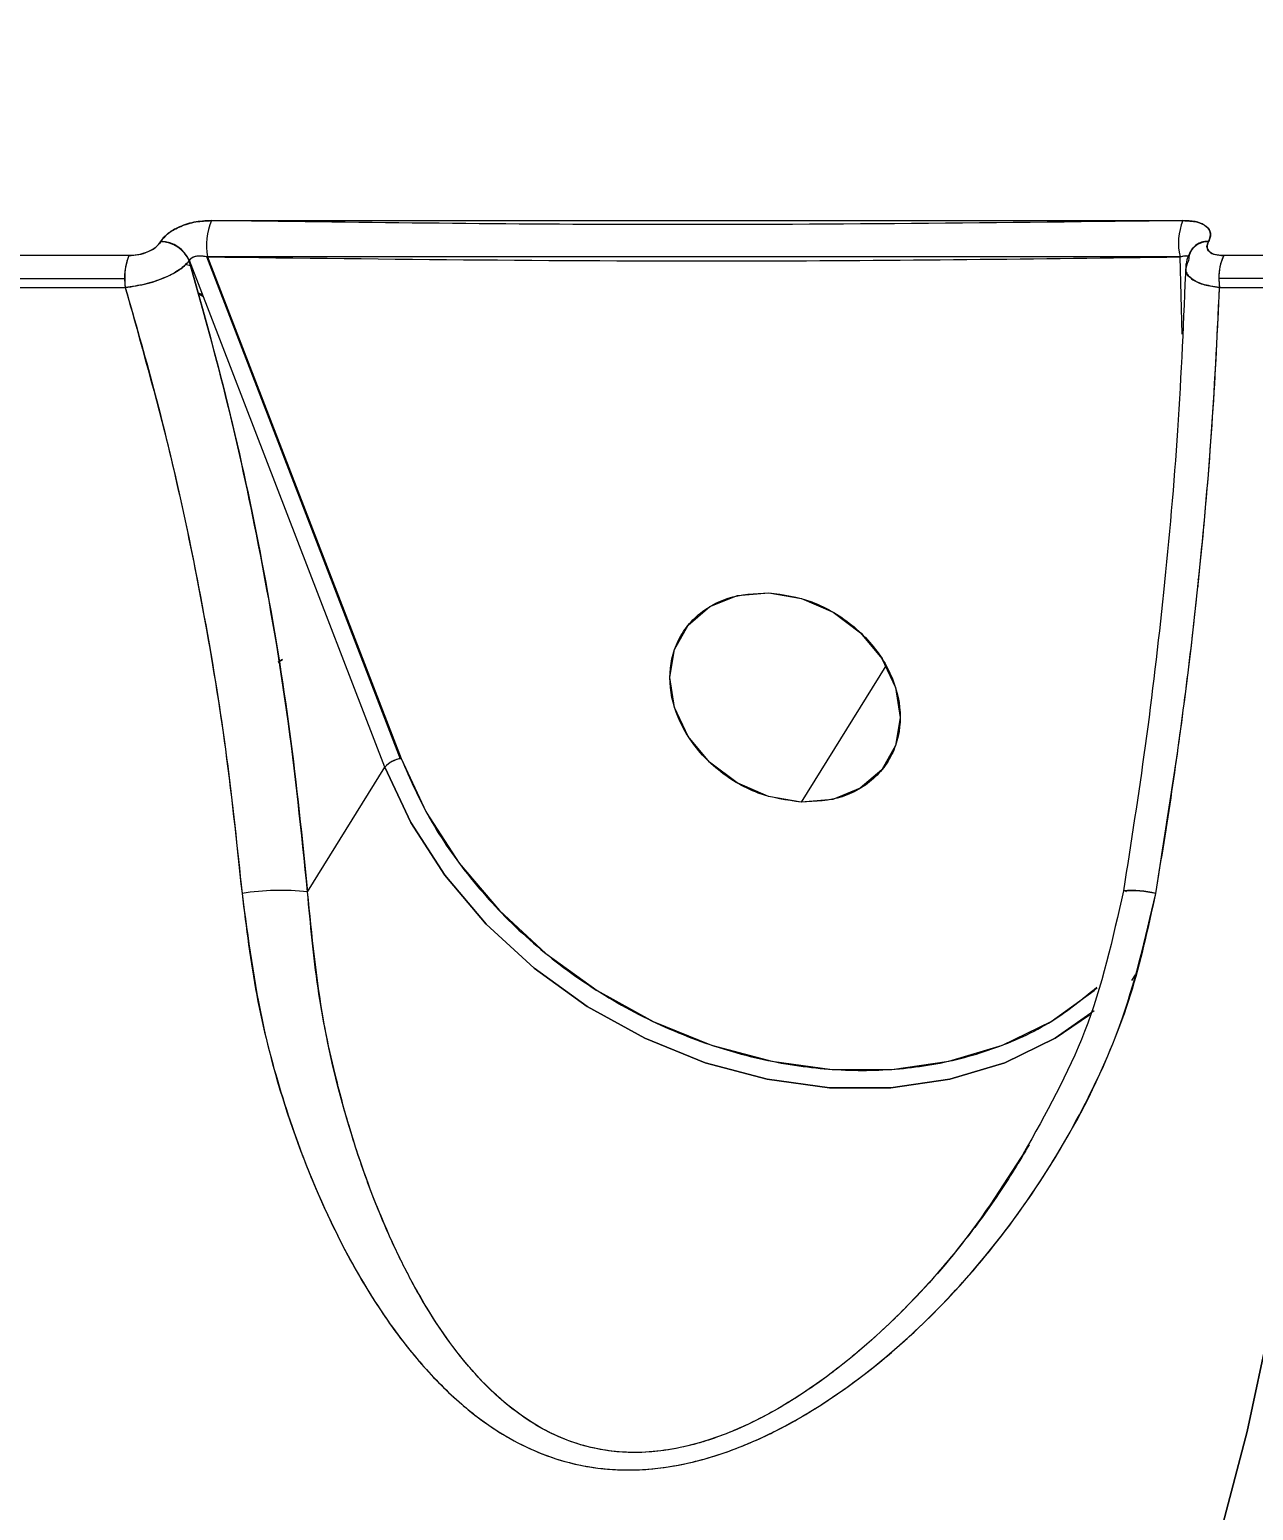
# Model space of a CAD drawing. Header units: millimetres. Extents: x -8045 to 6871, y -5915 to 5473.
# Drawn here: x -3866.3 to -3820.9, y -1078 to -1022.9 of the extents above; entities that cross this region are included whole.
import ezdxf

# ---------------------------------------------------------------- set-up
doc = ezdxf.new("R2010")
doc.units = ezdxf.units.MM
for name, color, linetype in [('DIKOM_ОБЪЕКТ', 7, 'Continuous'), ('DIKOM_РАЗМЕР_ЗОНА', 7, 'Continuous'), ('DIKOM_РАЗМЕР_ОБЪЕКТА', 7, 'Continuous')]:
    doc.layers.add(name, color=color, linetype=linetype)
doc.styles.add('style1', font='arial.ttf', dxfattribs={"width": 0.8})
doc.dimstyles.new('1-50', dxfattribs={"dimtxt": 300, "dimasz": 200, "dimexe": 100, "dimexo": 0, "dimgap": 100, "dimtad": 1, "dimtxsty": 'style1', "dimcen": 200, "dimclrd": 7, "dimclre": 7, "dimclrt": 7, "dimadec": 1, "dimazin": 2, "dimtfac": 1, "dimtmove": 0, "dimatfit": 2, "dimfxl": 0, "dimlwd": 25, "dimlwe": 18, "dimarcsym": 0})

# ---------------------------------------------------------------- blocks, each defined once
blk = doc.blocks.new('*D9')
at = {"layer": 'Defpoints', "color": 0, "linetype": 'Continuous', "transparency": 16777216}
for p in [(5663.543, -234.645), (-5019.6, -1388.727), (5663.543, -4701.469)]:
    blk.add_point(p, dxfattribs=at)
at = {"layer": 'DIKOM_РАЗМЕР_ОБЪЕКТА', "color": 7, "linetype": 'Continuous', "lineweight": 18, "transparency": 16777216}
for p, q in [((5663.543, -234.645), (5663.543, -4801.469)), ((-5019.6, -1388.727), (-5019.6, -4801.469))]:
    blk.add_line(p, q, dxfattribs=at)
at = {"layer": 'DIKOM_РАЗМЕР_ОБЪЕКТА', "color": 7, "linetype": 'Continuous', "lineweight": 25, "transparency": 16777216}
blk.add_line((-4819.6, -4701.469), (5463.543, -4701.469), dxfattribs=at)
at = {"layer": 'DIKOM_РАЗМЕР_ОБЪЕКТА', "color": 7, "linetype": 'Continuous', "transparency": 16777216}
for points in [[(-4819.6, -4668.136), (-4819.6, -4734.803), (-5019.6, -4701.469)], [(5463.543, -4668.136), (5463.543, -4734.803), (5663.543, -4701.469)]]:
    blk.add_solid(points, dxfattribs=at)
at = {"layer": 'DIKOM_РАЗМЕР_ОБЪЕКТА', "color": 7, "linetype": 'Continuous', "lineweight": 15, "transparency": 16777216, "insert": (-74.375, -4448.297), "char_height": 300, "attachment_point": 5, "style": 'style1'}
blk.add_mtext('10700', dxfattribs=at)
blk = doc.blocks.new('*D10')
at = {"layer": 'Defpoints', "color": 0, "linetype": 'Continuous', "transparency": 16777216}
for p in [(-1653.813, 3474.95), (-5616.456, -3083.398), (491.015, -3083.398)]:
    blk.add_point(p, dxfattribs=at)
at = {"layer": 'DIKOM_РАЗМЕР_ОБЪЕКТА', "color": 7, "linetype": 'Continuous', "lineweight": 18, "transparency": 16777216}
for p, q in [((-1653.813, 3474.95), (-5716.456, 3474.95)), ((491.015, -3083.398), (-5716.456, -3083.398))]:
    blk.add_line(p, q, dxfattribs=at)
at = {"layer": 'DIKOM_РАЗМЕР_ОБЪЕКТА', "color": 7, "linetype": 'Continuous', "lineweight": 25, "transparency": 16777216}
blk.add_line((-5616.456, 3274.95), (-5616.456, -2883.398), dxfattribs=at)
at = {"layer": 'DIKOM_РАЗМЕР_ОБЪЕКТА', "color": 7, "linetype": 'Continuous', "transparency": 16777216}
for points in [[(-5649.79, 3274.95), (-5583.123, 3274.95), (-5616.456, 3474.95)], [(-5649.79, -2883.398), (-5583.123, -2883.398), (-5616.456, -3083.398)]]:
    blk.add_solid(points, dxfattribs=at)
at = {"layer": 'DIKOM_РАЗМЕР_ОБЪЕКТА', "color": 7, "linetype": 'Continuous', "lineweight": 15, "transparency": 16777216, "insert": (-5869.628, -1326.858), "char_height": 300, "attachment_point": 5, "rotation": 90, "style": 'style1'}
blk.add_mtext('6550', dxfattribs=at)
blk = doc.blocks.new('*D11')
at = {"layer": 'Defpoints', "color": 0, "transparency": 16777216}
for p in [(6870.851, -184.645), (-7019.6, -1388.727), (-7019.6, -5814.648)]:
    blk.add_point(p, dxfattribs=at)
at = {"layer": 'DIKOM_РАЗМЕР_ЗОНА', "color": 7, "lineweight": 18, "transparency": 16777216}
for p, q in [((6870.851, -184.645), (6870.851, -5914.648)), ((-7019.6, -1388.727), (-7019.6, -5914.648))]:
    blk.add_line(p, q, dxfattribs=at)
at = {"layer": 'DIKOM_РАЗМЕР_ЗОНА', "color": 7, "lineweight": 25, "transparency": 16777216}
blk.add_line((6670.851, -5814.648), (-6819.6, -5814.648), dxfattribs=at)
at = {"layer": 'DIKOM_РАЗМЕР_ЗОНА', "color": 7, "transparency": 16777216}
for points in [[(-6819.6, -5781.314), (-6819.6, -5847.981), (-7019.6, -5814.648)], [(6670.851, -5781.314), (6670.851, -5847.981), (6870.851, -5814.648)]]:
    blk.add_solid(points, dxfattribs=at)
at = {"layer": 'DIKOM_РАЗМЕР_ЗОНА', "color": 7, "transparency": 16777216, "insert": (-74.375, -5561.374), "char_height": 300, "attachment_point": 5, "style": 'style1'}
blk.add_mtext('13900', dxfattribs=at)
blk = doc.blocks.new('*D12')
at = {"layer": 'Defpoints', "color": 0, "transparency": 16777216}
for p in [(-2189.606, 5472.652), (-7595.212, -5084.969), (-495.584, -5084.969)]:
    blk.add_point(p, dxfattribs=at)
at = {"layer": 'DIKOM_РАЗМЕР_ЗОНА', "color": 7, "lineweight": 18, "transparency": 16777216}
for p, q in [((-2189.606, 5472.652), (-7695.212, 5472.652)), ((-495.584, -5084.969), (-7695.212, -5084.969))]:
    blk.add_line(p, q, dxfattribs=at)
at = {"layer": 'DIKOM_РАЗМЕР_ЗОНА', "color": 7, "lineweight": 25, "transparency": 16777216}
blk.add_line((-7595.212, 5272.652), (-7595.212, -4884.969), dxfattribs=at)
at = {"layer": 'DIKOM_РАЗМЕР_ЗОНА', "color": 7, "transparency": 16777216}
for points in [[(-7628.545, 5272.652), (-7561.879, 5272.652), (-7595.212, 5472.652)], [(-7628.545, -4884.969), (-7561.879, -4884.969), (-7595.212, -5084.969)]]:
    blk.add_solid(points, dxfattribs=at)
at = {"layer": 'DIKOM_РАЗМЕР_ЗОНА', "color": 7, "transparency": 16777216, "insert": (-7848.384, -1452.593), "char_height": 300, "attachment_point": 5, "rotation": 90, "style": 'style1'}
blk.add_mtext('10550', dxfattribs=at)

msp = doc.modelspace()

# ---------------------------------------------------------------- linework, layer by layer
at = {"layer": 'DIKOM_ОБЪЕКТ', "color": 7, "linetype": 'Continuous', "lineweight": 15}
for p, q in [((-3859.589, -1030.026), (-3823.482, -1030.026)), ((-3861.465, -1030.8), (-3861.473, -1030.815)), ((-3861.473, -1030.815), (-3861.465, -1030.8)), ((-3823.21, -1031.24), (-3823.193, -1031.157)), ((-3823.186, -1031.145), (-3823.194, -1031.159)), ((-3822.538, -1030.815), (-3822.53, -1030.8)), ((-3822.53, -1030.8), (-3822.538, -1030.815)), ((-3862.658, -1031.328), (-3925.187, -1031.328)), ((-3860.316, -1031.723), (-3860.558, -1031.659)), ((-3860.401, -1031.505), (-3860.409, -1031.519)), ((-3853.136, -1050.336), (-3860.401, -1031.505)), ((-3859.773, -1031.361), (-3852.573, -1050.022)), ((-3859.773, -1031.361), (-3859.726, -1031.374)), ((-3859.726, -1031.374), (-3852.535, -1050.015)), ((-3823.586, -1031.374), (-3859.726, -1031.374)), ((-3823.505, -1034.247), (-3823.586, -1031.374)), ((-3819.288, -1031.328), (-3821.961, -1031.328)), ((-3925.285, -1032.173), (-3862.808, -1032.173)), ((-3819.474, -1032.173), (-3822.145, -1032.173)), ((-3925.273, -1032.511), (-3862.789, -1032.511)), ((-3860.09, -1032.701), (-3859.907, -1032.785)), ((-3859.879, -1032.856), (-3860.078, -1032.746)), ((-3822.122, -1032.511), (-3819.45, -1032.511)), ((-3822.934, -1043.527), (-3822.931, -1043.64)), ((-3822.91, -1043.412), (-3822.912, -1043.339)), ((-3856.95, -1046.333), (-3857.1, -1046.434)), ((-3857.1, -1046.434), (-3856.95, -1046.333)), ((-3834.521, -1046.575), (-3837.665, -1051.64)), ((-3856.013, -1054.972), (-3853.136, -1050.336)), ((-3824.092, -1052.509), (-3824.116, -1052.548)), ((-3825.585, -1054.914), (-3825.621, -1054.972)), ((-3825.376, -1058.264), (-3825.244, -1058.051)), ((-3829.414, -1064.702), (-3829.592, -1065.056)), ((-3829.592, -1065.056), (-3829.591, -1065.055))]:
    msp.add_line(p, q, dxfattribs=at)
at = {"layer": 'DIKOM_ОБЪЕКТ', "color": 7, "linetype": 'Continuous', "lineweight": 15, "flags": 128}
for points in [[(-3819.45, -1032.511), (-3818.93, -1036.724), (-3818.559, -1041.037), (-3818.342, -1045.414), (-3818.279, -1049.823), (-3818.372, -1054.228), (-3818.619, -1058.596), (-3819.018, -1062.892), (-3819.567, -1067.083), (-3820.262, -1071.137), (-3821.096, -1075.021), (-3822.063, -1078.706), (-3823.156, -1082.162), (-3824.367, -1085.364), (-3825.685, -1088.285)], [(-3825.685, -1088.285), (-3824.367, -1085.364), (-3823.156, -1082.162), (-3822.063, -1078.706), (-3821.096, -1075.021), (-3820.262, -1071.137), (-3819.567, -1067.083), (-3819.018, -1062.892), (-3818.619, -1058.596), (-3818.372, -1054.228), (-3818.279, -1049.823), (-3818.342, -1045.414), (-3818.559, -1041.037), (-3818.93, -1036.724), (-3819.45, -1032.511)], [(-3837.665, -1051.64), (-3838.883, -1051.429), (-3840.05, -1050.92), (-3841.074, -1050.155), (-3841.87, -1049.194), (-3842.374, -1048.116), (-3842.546, -1047.008), (-3842.371, -1045.96), (-3841.864, -1045.056), (-3841.065, -1044.371), (-3840.04, -1043.959), (-3838.872, -1043.855)], [(-3838.872, -1043.855), (-3837.654, -1044.065), (-3836.486, -1044.574), (-3835.463, -1045.34), (-3834.667, -1046.301), (-3834.162, -1047.379), (-3833.99, -1048.487), (-3834.165, -1049.535), (-3834.673, -1050.438), (-3835.471, -1051.123), (-3836.496, -1051.535), (-3837.665, -1051.64)], [(-3826.776, -1059.396), (-3828.226, -1060.411), (-3830.095, -1061.319), (-3832.147, -1061.936), (-3834.336, -1062.247), (-3836.614, -1062.247), (-3838.932, -1061.936), (-3841.239, -1061.319), (-3843.484, -1060.411), (-3845.619, -1059.231), (-3847.596, -1057.806), (-3849.372, -1056.166), (-3850.909, -1054.347), (-3852.173, -1052.39), (-3853.136, -1050.336)], [(-3853.136, -1050.336), (-3852.173, -1052.39), (-3850.909, -1054.347), (-3849.372, -1056.166), (-3847.596, -1057.806), (-3845.619, -1059.231), (-3843.484, -1060.411), (-3841.239, -1061.319), (-3838.932, -1061.936), (-3836.614, -1062.247), (-3834.336, -1062.247), (-3832.147, -1061.936), (-3830.095, -1061.319), (-3828.226, -1060.411), (-3826.96, -1059.544)], [(-3852.535, -1050.015), (-3851.601, -1052.007), (-3850.375, -1053.905), (-3848.885, -1055.669), (-3847.163, -1057.259), (-3845.245, -1058.641), (-3843.175, -1059.785), (-3840.998, -1060.665), (-3838.761, -1061.263), (-3836.514, -1061.566), (-3834.305, -1061.566), (-3832.182, -1061.263), (-3830.193, -1060.665), (-3828.38, -1059.785), (-3826.783, -1058.641), (-3826.665, -1058.538)]]:
    msp.add_lwpolyline(points, dxfattribs=at)
at = {"layer": 'DIKOM_ОБЪЕКТ', "color": 7, "linetype": 'Continuous', "lineweight": 15}
for centre, radius, start, end in [((-3857.513, -1030.918), 2.259, 156.7345, 191.6311), ((-3821.497, -1030.856), 2.152, 157.2942, 193.9064), ((-3861.498, -1032.009), 1.194, 24.2154, 88.7963), ((-3861.49, -1031.995), 1.195, 24.2284, 88.7789), ((-3822.579, -1031.491), 0.692, 85.9129, 181.1631), ((-3822.578, -1031.496), 0.697, 86.0376, 170.6945), ((-3822.57, -1031.545), 0.731, 87.5121, 153.8928), ((-3822.567, -1031.556), 0.742, 87.766, 147.6729), ((-3860.46, -1032.17), 2.353, 159.0418, 188.3267), ((-3860.785, -1032.096), 2.024, 157.7117, 182.1884), ((-3822.626, -1031.483), 0.654, 153.2181, 173.5674), ((-3820.19, -1032.17), 1.961, 154.5729, 189.9965), ((-3820.437, -1032.101), 1.709, 153.1063, 182.4051), ((-3859.867, -1032.178), 2.941, 179.8939, 186.4892), ((-3819.727, -1032.177), 2.418, 179.9024, 187.9311), ((-3852.417, -1050.959), 0.951, 97.1148, 139.0821), ((-3852.427, -1050.945), 0.934, 98.9801, 139.3474), ((-3852.392, -1050.921), 0.917, 98.9919, 101.4299), ((-3857.019, -1063.854), 8.939, 83.5377, 99.2018), ((-3825.411, -1058.728), 3.81, 76.0309, 94.2348), ((-3825.556, -1060.407), 5.481, 78.7996, 91.4246)]:
    msp.add_arc(centre, radius, start, end, dxfattribs=at)
for points, knots in [([(-3747.321, -1022.929), (-3750.358, -1026.465), (-3756.421, -1033.523), (-3765.142, -1045.165), (-3773.547, -1057.511), (-3781.607, -1070.614), (-3789.328, -1084.455), (-3796.568, -1098.759), (-3803.344, -1113.479), (-3809.65, -1128.52), (-3815.586, -1144.096), (-3821.125, -1160.125), (-3826.368, -1176.915), (-3831.292, -1194.497), (-3835.863, -1212.902), (-3839.984, -1231.791), (-3843.633, -1251.095), (-3846.788, -1270.711), (-3849.387, -1290.155), (-3851.463, -1309.374), (-3853.049, -1328.359), (-3854.189, -1347.492), (-3854.878, -1366.774), (-3855.113, -1386.548), (-3854.858, -1406.71), (-3854.084, -1427.149), (-3852.803, -1447.42), (-3851.02, -1467.525), (-3848.732, -1487.464), (-3845.992, -1506.855), (-3842.833, -1525.658), (-3839.3, -1543.792), (-3835.354, -1561.535), (-3831.008, -1578.847), (-3826.168, -1596.073), (-3820.808, -1613.186), (-3814.894, -1630.147), (-3808.537, -1646.583), (-3801.772, -1662.402), (-3794.635, -1677.519), (-3787.299, -1691.617), (-3779.789, -1704.746), (-3772.126, -1716.959), (-3764.156, -1728.498), (-3755.907, -1739.408), (-3750.186, -1746.056), (-3747.321, -1749.386)], [0, 0, 0, 0, 0.023501, 0.046912, 0.070204, 0.093435, 0.116659, 0.13993, 0.161967, 0.184126, 0.206209, 0.228181, 0.250091, 0.273311, 0.296569, 0.319918, 0.343409, 0.366839, 0.390144, 0.412053, 0.433946, 0.455871, 0.477873, 0.5, 0.523463, 0.546789, 0.570034, 0.593254, 0.616504, 0.639839, 0.661969, 0.684093, 0.706092, 0.728016, 0.749909, 0.773148, 0.796461, 0.819904, 0.843385, 0.866725, 0.889978, 0.911871, 0.933782, 0.955756, 0.977842, 1, 1, 1, 1]), ([(-3855.031, -1386.157), (-3854.985, -1379.601), (-3854.893, -1366.376), (-3854.138, -1346.415), (-3853.048, -1328.552), (-3851.75, -1312.852), (-3850.736, -1302.711), (-3849.976, -1295.864), (-3849.565, -1292.316), (-3849.138, -1288.766), (-3848.693, -1285.213), (-3848.232, -1281.659), (-3847.334, -1274.994), (-3845.884, -1265.056), (-3843.697, -1251.736), (-3841.165, -1237.952), (-3838.381, -1224.349), (-3835.364, -1210.984), (-3832.272, -1198.46), (-3829.975, -1189.888), (-3828.68, -1185.257), (-3828.354, -1184.1), (-3828.025, -1182.942), (-3827.694, -1181.782), (-3827.36, -1180.621), (-3827.023, -1179.459), (-3826.683, -1178.295), (-3826.169, -1176.551), (-3825.387, -1173.929), (-3824.233, -1170.141), (-3822.768, -1165.46), (-3820.974, -1159.907), (-3818.827, -1153.503), (-3816.306, -1146.294), (-3813.383, -1138.322), (-3810.367, -1130.509), (-3807.32, -1122.983), (-3804.305, -1115.858), (-3801.841, -1110.294), (-3800.036, -1106.344), (-3798.987, -1104.079), (-3797.912, -1101.792), (-3796.81, -1099.484), (-3795.682, -1097.156), (-3794.526, -1094.809), (-3793.344, -1092.443), (-3790.395, -1086.637), (-3785.661, -1077.773), (-3779.06, -1066.404), (-3772.506, -1055.994), (-3766.036, -1046.494), (-3759.68, -1037.867), (-3753.48, -1030.023), (-3749.34, -1025.254), (-3747.321, -1022.929)], [0, 0, 0, 0, 0.044823, 0.090408, 0.136755, 0.167763, 0.199103, 0.207367, 0.215653, 0.223961, 0.232293, 0.240647, 0.249025, 0.279393, 0.311249, 0.344592, 0.379422, 0.411304, 0.444337, 0.474359, 0.477356, 0.480362, 0.483376, 0.486398, 0.48943, 0.49247, 0.495518, 0.498575, 0.506202, 0.516233, 0.52867, 0.543639, 0.561052, 0.580908, 0.603208, 0.627951, 0.647649, 0.668662, 0.690988, 0.697817, 0.70476, 0.711817, 0.718988, 0.726273, 0.733673, 0.741186, 0.748814, 0.789423, 0.828457, 0.865916, 0.9018, 0.936109, 0.968842, 1, 1, 1, 1]), ([(-3859.589, -1030.026), (-3859.805, -1030.037), (-3860.237, -1030.059), (-3860.827, -1030.263), (-3861.258, -1030.522), (-3861.396, -1030.708), (-3861.465, -1030.8)], [0, 0, 0, 0, 0.279489, 0.558982, 0.779297, 1, 1, 1, 1]), ([(-3861.465, -1030.8), (-3861.43, -1030.748), (-3861.361, -1030.642), (-3861.133, -1030.442), (-3860.744, -1030.226), (-3860.165, -1030.052), (-3859.781, -1030.034), (-3859.589, -1030.026)], [0, 0, 0, 0, 0.125715, 0.251495, 0.500818, 0.750283, 1, 1, 1, 1]), ([(-3823.482, -1030.026), (-3830.205, -1030.107), (-3842.211, -1030.253), (-3854.279, -1030.095), (-3859.589, -1030.026)], [0, 0, 0, 0, 0.559997, 1, 1, 1, 1]), ([(-3822.53, -1030.8), (-3822.488, -1030.683), (-3822.405, -1030.447), (-3822.635, -1030.191), (-3823.012, -1030.045), (-3823.325, -1030.032), (-3823.482, -1030.026)], [0, 0, 0, 0, 0.279775, 0.559644, 0.77977, 1, 1, 1, 1]), ([(-3823.482, -1030.026), (-3823.305, -1030.034), (-3822.951, -1030.052), (-3822.585, -1030.226), (-3822.449, -1030.442), (-3822.454, -1030.642), (-3822.505, -1030.748), (-3822.53, -1030.8)], [0, 0, 0, 0, 0.249715, 0.499187, 0.748527, 0.874231, 1, 1, 1, 1]), ([(-3861.473, -1030.815), (-3861.531, -1030.89), (-3861.647, -1031.041), (-3861.979, -1031.211), (-3862.333, -1031.311), (-3862.55, -1031.322), (-3862.658, -1031.328)], [0, 0, 0, 0, 0.279801, 0.55979, 0.779819, 1, 1, 1, 1]), ([(-3862.658, -1031.328), (-3862.534, -1031.32), (-3862.287, -1031.305), (-3861.923, -1031.187), (-3861.624, -1031.017), (-3861.523, -1030.882), (-3861.473, -1030.815)], [0, 0, 0, 0, 0.250061, 0.499952, 0.749665, 1, 1, 1, 1]), ([(-3823.201, -1031.171), (-3823.252, -1031.277), (-3823.356, -1031.489), (-3823.372, -1031.705), (-3823.38, -1031.813)], [0, 0, 0, 0, 0.497109, 1, 1, 1, 1]), ([(-3821.961, -1031.328), (-3822.086, -1031.319), (-3822.335, -1031.3), (-3822.543, -1031.163), (-3822.612, -1030.993), (-3822.563, -1030.874), (-3822.538, -1030.815)], [0, 0, 0, 0, 0.27885, 0.558628, 0.779307, 1, 1, 1, 1]), ([(-3822.538, -1030.815), (-3822.565, -1030.882), (-3822.617, -1031.017), (-3822.519, -1031.187), (-3822.296, -1031.305), (-3822.073, -1031.32), (-3821.961, -1031.328)], [0, 0, 0, 0, 0.250292, 0.499807, 0.749541, 1, 1, 1, 1]), ([(-3860.409, -1031.519), (-3860.517, -1031.632), (-3860.734, -1031.859), (-3861.34, -1032.169), (-3862.061, -1032.411), (-3862.546, -1032.477), (-3862.789, -1032.511)], [0, 0, 0, 0, 0.25022, 0.500096, 0.750028, 1, 1, 1, 1]), ([(-3862.789, -1032.511), (-3862.516, -1032.472), (-3861.969, -1032.394), (-3861.229, -1032.121), (-3860.685, -1031.816), (-3860.501, -1031.618), (-3860.409, -1031.519)], [0, 0, 0, 0, 0.279572, 0.561049, 0.781338, 1, 1, 1, 1]), ([(-3860.409, -1031.519), (-3859.882, -1033.415), (-3858.831, -1037.197), (-3857.6, -1043.079), (-3856.615, -1049.026), (-3856.214, -1052.986), (-3856.013, -1054.972)], [0, 0, 0, 0, 0.251538, 0.50161, 0.750017, 1, 1, 1, 1]), ([(-3856.013, -1054.972), (-3856.243, -1052.745), (-3856.7, -1048.301), (-3857.785, -1042.111), (-3859.016, -1036.495), (-3859.945, -1033.176), (-3860.409, -1031.519)], [0, 0, 0, 0, 0.280232, 0.558985, 0.779883, 1, 1, 1, 1]), ([(-3860.401, -1031.505), (-3860.39, -1031.486), (-3860.369, -1031.45), (-3860.313, -1031.404), (-3860.241, -1031.367), (-3860.133, -1031.336), (-3859.972, -1031.323), (-3859.844, -1031.347), (-3859.773, -1031.361)], [0, 0, 0, 0, 0.121305, 0.244321, 0.370563, 0.500952, 0.724229, 1, 1, 1, 1]), ([(-3860.401, -1031.505), (-3860.372, -1031.466), (-3860.315, -1031.387), (-3860.137, -1031.333), (-3859.95, -1031.325), (-3859.832, -1031.349), (-3859.773, -1031.361)], [0, 0, 0, 0, 0.267077, 0.541102, 0.766625, 1, 1, 1, 1]), ([(-3859.773, -1031.361), (-3859.764, -1031.363), (-3859.748, -1031.367), (-3859.733, -1031.372), (-3859.726, -1031.374)], [0, 0, 0, 0, 0.558904, 1, 1, 1, 1]), ([(-3859.726, -1031.374), (-3852.963, -1031.455), (-3840.886, -1031.601), (-3828.872, -1031.443), (-3823.586, -1031.374)], [0, 0, 0, 0, 0.559997, 1, 1, 1, 1]), ([(-3823.374, -1031.624), (-3823.459, -1033.675), (-3823.625, -1037.659), (-3824.162, -1043.698), (-3824.835, -1049.438), (-3825.412, -1053.135), (-3825.692, -1054.928)], [0, 0, 0, 0, 0.273783, 0.531827, 0.772911, 1, 1, 1, 1]), ([(-3823.586, -1031.374), (-3823.522, -1031.355), (-3823.397, -1031.32), (-3823.285, -1031.332), (-3823.269, -1031.371), (-3823.264, -1031.382)], [0, 0, 0, 0, 0.43389, 0.847539, 1, 1, 1, 1]), ([(-3823.586, -1031.374), (-3823.524, -1031.356), (-3823.413, -1031.324), (-3823.315, -1031.333), (-3823.271, -1031.354), (-3823.264, -1031.37), (-3823.263, -1031.373)], [0, 0, 0, 0, 0.424017, 0.755381, 0.954054, 1, 1, 1, 1]), ([(-3823.279, -1031.519), (-3823.335, -1031.646), (-3823.445, -1031.9), (-3823.176, -1032.214), (-3822.714, -1032.427), (-3822.319, -1032.483), (-3822.122, -1032.511)], [0, 0, 0, 0, 0.278482, 0.559252, 0.780404, 1, 1, 1, 1]), ([(-3822.122, -1032.511), (-3822.346, -1032.478), (-3822.796, -1032.411), (-3823.218, -1032.168), (-3823.411, -1031.953), (-3823.369, -1031.827), (-3823.365, -1031.814)], [0, 0, 0, 0, 0.320871, 0.641314, 0.961611, 1, 1, 1, 1]), ([(-3862.789, -1032.511), (-3862.429, -1033.757), (-3861.721, -1036.209), (-3860.819, -1039.937), (-3859.91, -1044.283), (-3859.053, -1049.323), (-3858.651, -1053.124), (-3858.449, -1055.03)], [0, 0, 0, 0, 0.172902, 0.340159, 0.501778, 0.750181, 1, 1, 1, 1]), ([(-3862.789, -1032.511), (-3862.215, -1034.544), (-3861.069, -1038.608), (-3859.859, -1044.505), (-3858.973, -1049.997), (-3858.624, -1053.349), (-3858.449, -1055.03)], [0, 0, 0, 0, 0.280561, 0.560541, 0.779521, 1, 1, 1, 1]), ([(-3824.491, -1055.03), (-3824.285, -1053.766), (-3823.878, -1051.266), (-3823.368, -1047.531), (-3822.859, -1043.176), (-3822.392, -1038.109), (-3822.213, -1034.405), (-3822.122, -1032.511)], [0, 0, 0, 0, 0.165896, 0.328139, 0.488479, 0.738489, 1, 1, 1, 1]), ([(-3824.491, -1055.03), (-3824.152, -1052.891), (-3823.474, -1048.625), (-3822.803, -1042.682), (-3822.345, -1037.289), (-3822.196, -1034.102), (-3822.122, -1032.511)], [0, 0, 0, 0, 0.280179, 0.558918, 0.779829, 1, 1, 1, 1]), ([(-3837.665, -1051.64), (-3838.206, -1051.564), (-3839.038, -1051.448), (-3840.099, -1050.919), (-3840.855, -1050.387), (-3841.501, -1049.738), (-3842.153, -1048.81), (-3842.606, -1047.555), (-3842.539, -1046.324), (-3842.168, -1045.44), (-3841.714, -1044.841), (-3841.114, -1044.368), (-3840.203, -1043.927), (-3839.396, -1043.883), (-3838.872, -1043.855)], [0, 0, 0, 0, 0.119725, 0.184186, 0.250005, 0.315815, 0.380269, 0.499999, 0.619725, 0.684178, 0.750001, 0.815815, 0.880269, 1, 1, 1, 1]), ([(-3838.872, -1043.855), (-3838.331, -1043.93), (-3837.499, -1044.046), (-3836.438, -1044.575), (-3835.682, -1045.108), (-3835.035, -1045.756), (-3834.383, -1046.685), (-3833.931, -1047.939), (-3833.998, -1049.171), (-3834.369, -1050.054), (-3834.823, -1050.653), (-3835.422, -1051.126), (-3836.333, -1051.568), (-3837.14, -1051.611), (-3837.665, -1051.64)], [0, 0, 0, 0, 0.119727, 0.184172, 0.249991, 0.315813, 0.380268, 0.499993, 0.619724, 0.684177, 0.75, 0.815814, 0.880268, 1, 1, 1, 1]), ([(-3852.535, -1050.015), (-3852.205, -1050.767), (-3851.528, -1052.305), (-3849.993, -1054.506), (-3848.069, -1056.57), (-3845.782, -1058.376), (-3843.248, -1059.829), (-3840.593, -1060.868), (-3837.951, -1061.473), (-3835.389, -1061.667), (-3832.905, -1061.474), (-3830.52, -1060.863), (-3828.37, -1059.898), (-3827.221, -1058.955), (-3826.684, -1058.513)], [0, 0, 0, 0, 0.079739, 0.163282, 0.249567, 0.337292, 0.425019, 0.5113, 0.594841, 0.674583, 0.754322, 0.837864, 0.924148, 1, 1, 1, 1]), ([(-3858.449, -1055.03), (-3858.292, -1056.301), (-3857.979, -1058.843), (-3857.051, -1062.437), (-3855.851, -1065.806), (-3854.52, -1068.573), (-3853.15, -1070.801), (-3851.82, -1072.538), (-3850.418, -1073.955), (-3848.99, -1075.032), (-3847.521, -1075.816), (-3845.91, -1076.329), (-3844.135, -1076.512), (-3842.278, -1076.337), (-3840.439, -1075.831), (-3838.633, -1075.05), (-3836.371, -1073.75), (-3833.771, -1071.725), (-3831.068, -1068.922), (-3828.738, -1065.806), (-3826.824, -1062.429), (-3825.315, -1058.832), (-3824.766, -1056.299), (-3824.491, -1055.03)], [0, 0, 0, 0, 0.062537, 0.125142, 0.187207, 0.249282, 0.291486, 0.333516, 0.37421, 0.406805, 0.436889, 0.469011, 0.499681, 0.530383, 0.562519, 0.592608, 0.625212, 0.687845, 0.750459, 0.812681, 0.875309, 0.937553, 1, 1, 1, 1]), ([(-3858.449, -1055.03), (-3858.226, -1056.698), (-3857.781, -1060.036), (-3856.346, -1064.646), (-3854.707, -1068.29), (-3852.99, -1071.057), (-3851.344, -1073.102), (-3849.39, -1074.836), (-3847.023, -1076.111), (-3844.162, -1076.621), (-3841.069, -1076.125), (-3838.148, -1074.857), (-3835.5, -1073.122), (-3833.123, -1071.074), (-3830.534, -1068.299), (-3827.961, -1064.648), (-3825.651, -1060.032), (-3824.877, -1056.694), (-3824.491, -1055.03)], [0, 0, 0, 0, 0.082348, 0.1648, 0.2471, 0.29716, 0.347155, 0.397686, 0.448465, 0.499613, 0.550788, 0.601606, 0.652252, 0.702584, 0.7526, 0.835242, 0.91784, 1, 1, 1, 1]), ([(-3829.197, -1064.371), (-3829.567, -1064.986), (-3830.355, -1066.298), (-3831.792, -1068.216), (-3833.408, -1070.076), (-3835.181, -1071.787), (-3836.95, -1073.198), (-3838.689, -1074.303), (-3840.37, -1075.118), (-3842.103, -1075.67), (-3843.893, -1075.872), (-3845.574, -1075.661), (-3847.037, -1075.105), (-3848.317, -1074.292), (-3849.421, -1073.309), (-3850.412, -1072.169), (-3851.272, -1070.955), (-3852.064, -1069.622), (-3852.856, -1068.059), (-3853.642, -1066.196), (-3854.361, -1064.106), (-3855.061, -1061.576), (-3855.688, -1058.569), (-3855.905, -1056.172), (-3856.013, -1054.972)], [0, 0, 0, 0, 0.044194, 0.094316, 0.147558, 0.195825, 0.245534, 0.285783, 0.321172, 0.359118, 0.396943, 0.434456, 0.472092, 0.508298, 0.54692, 0.583543, 0.622324, 0.658078, 0.697719, 0.749027, 0.800814, 0.849484, 0.924689, 1, 1, 1, 1]), ([(-3829.197, -1064.371), (-3830.045, -1065.699), (-3831.559, -1068.071), (-3834.316, -1071.048), (-3836.85, -1073.177), (-3839.313, -1074.669), (-3841.574, -1075.576), (-3843.906, -1075.919), (-3846.061, -1075.564), (-3847.878, -1074.65), (-3849.649, -1073.155), (-3851.295, -1071.032), (-3852.955, -1067.994), (-3854.379, -1064.249), (-3855.53, -1059.797), (-3855.852, -1056.578), (-3856.013, -1054.972)], [0, 0, 0, 0, 0.097009, 0.17334, 0.249126, 0.29912, 0.348353, 0.396865, 0.445362, 0.494555, 0.544556, 0.61994, 0.696211, 0.797309, 0.898836, 1, 1, 1, 1]), ([(-3825.692, -1054.928), (-3826.091, -1056.706), (-3826.862, -1060.152), (-3828.582, -1063.218), (-3829.414, -1064.702)], [0, 0, 0, 0, 0.515823, 1, 1, 1, 1])]:
    msp.add_open_spline(points, degree=3, knots=knots, dxfattribs=at)

# ---------------------------------------------------------------- dimensions: what is measured, and where the dimension line sits
at = {"layer": 'DIKOM_РАЗМЕР_ЗОНА'}
dim = msp.add_linear_dim(base=(-7595.212, -5084.969), p1=(-2189.606, 5472.652), p2=(-495.584, -5084.969), angle=90, text='10550', dimstyle='1-50', dxfattribs=at)
dim.commit()
dim.dimension.update_dxf_attribs({"geometry": '*D12', "text_midpoint": (-7595.212, -1452.593), "dimtype": 160})
dim = msp.add_linear_dim(base=(-7019.6, -5814.648), p1=(6870.851, -184.645), p2=(-7019.6, -1388.727), text='13900', dimstyle='1-50', dxfattribs=at)
dim.commit()
dim.dimension.update_dxf_attribs({"geometry": '*D11', "text_midpoint": (-74.375, -5814.648), "dimtype": 160})
at = {"layer": 'DIKOM_РАЗМЕР_ОБЪЕКТА', "color": 7, "linetype": 'Continuous', "lineweight": 15}
dim = msp.add_linear_dim(base=(-5616.456, -3083.398), p1=(-1653.813, 3474.95), p2=(491.015, -3083.398), angle=90, text='6550', dimstyle='1-50', dxfattribs=at)
dim.commit()
dim.dimension.update_dxf_attribs({"geometry": '*D10', "text_midpoint": (-5616.456, -1326.858), "dimtype": 160})
dim = msp.add_linear_dim(base=(5663.543, -4701.469), p1=(-5019.6, -1388.727), p2=(5663.543, -234.645), text='10700', dimstyle='1-50', dxfattribs=at)
dim.commit()
dim.dimension.update_dxf_attribs({"geometry": '*D9', "text_midpoint": (-74.375, -4701.469), "dimtype": 160})

doc.saveas('drawing.dxf')
